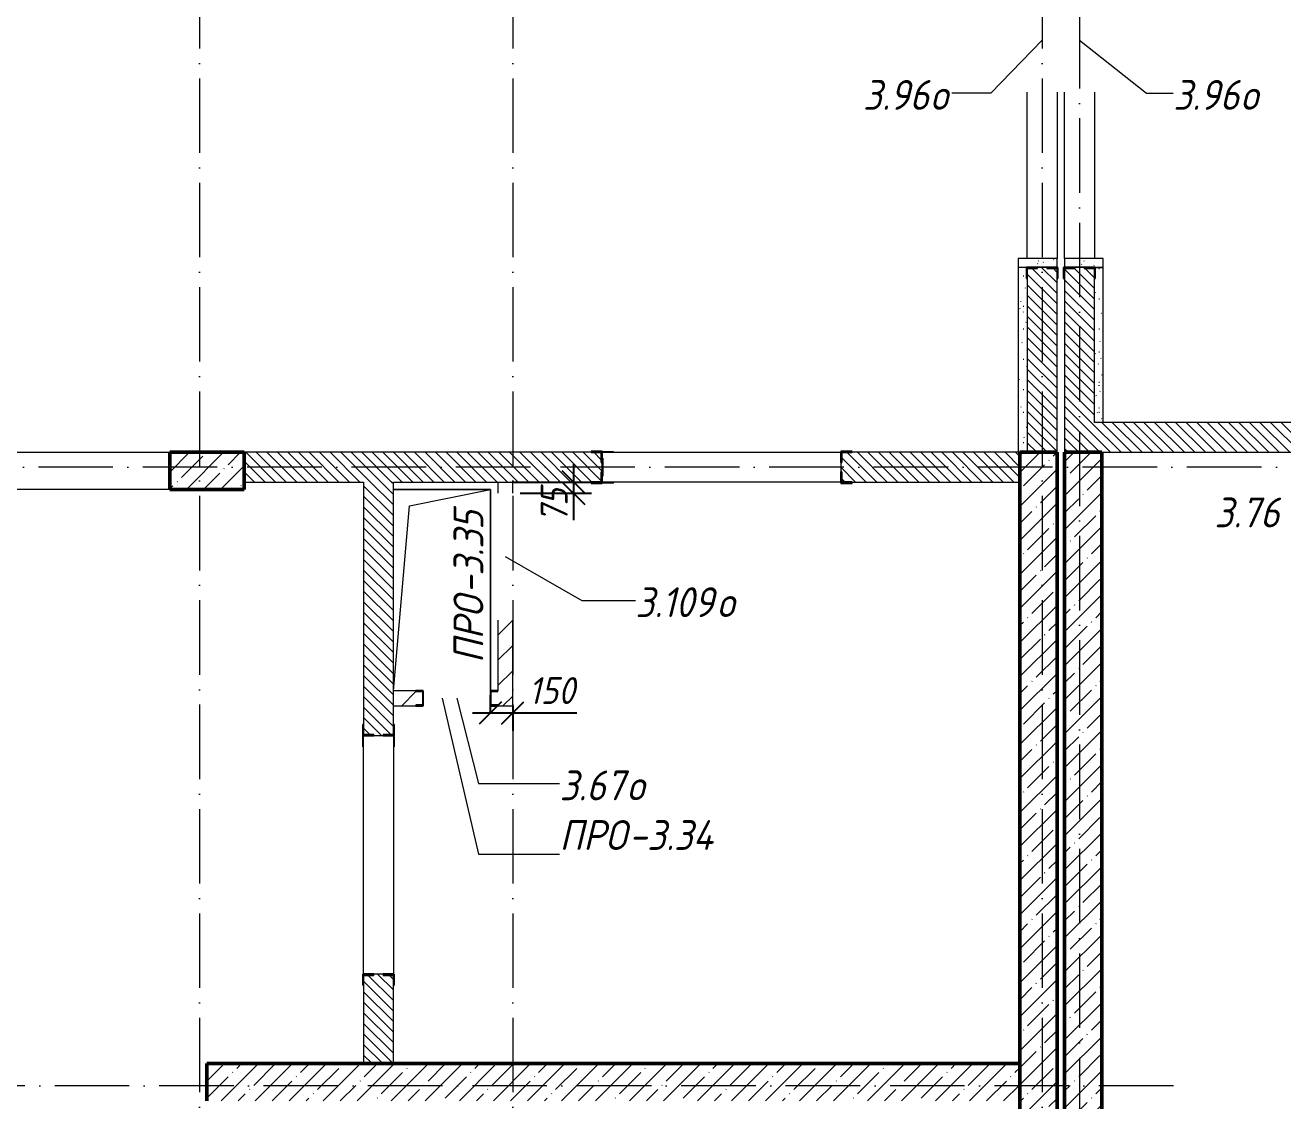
# Model space of a CAD drawing. Header units: millimetres. Extents: x -401725 to 250493, y 305116 to 802890.
# Drawn here: x 212466 to 220899, y 382373 to 389588 of the extents above; entities that cross this region are included whole.
import ezdxf

# ---------------------------------------------------------------- set-up
doc = ezdxf.new("R2010")
doc.units = ezdxf.units.MM
doc.linetypes.add('50_200_ШТРИХ_1Т_ш5_п1_п1_', pattern=[700, 500, -100, 0, -100])
for name, color, linetype, lineweight in [('A-____-____-DIMS', 7, 'Continuous', 9), ('A-FLOR-____-OTLN', 7, 'Continuous', 9), ('A-GENM-____-IDEN', 7, 'Continuous', 9), ('A-GENM-____-MCUT', 7, 'Continuous', 25), ('A-GENM-____-OTLN', 7, 'Continuous', 9), ('A-GENM-____-OTLN-1', 7, 'Continuous', 25), ('A-GLAZ-____-IDEN', 7, 'Continuous', 9), ('A-WALL-____-MCUT', 7, 'Continuous', 13), ('A-WALL-____-MCUT-2', 7, 'Continuous', 50), ('A-WALL-____-OTLN', 7, 'Continuous', 9), ('A-WALL-____-PATT-1', 7, 'Continuous', 9), ('A-WALL-FNSH-MCUT-1', 7, 'Continuous', 9), ('I-WALL-____-OTLN', 7, 'Continuous', 9), ('S-GRID-____-OTLN-1', 7, '50_200_ШТРИХ_1Т_ш5_п1_п1_', 9)]:
    doc.layers.add(name, color=color, linetype=linetype, lineweight=lineweight)
doc.layers.add('A-WALL-____-PATT-2', color=7, linetype='Continuous', lineweight=9, true_color=0x787878)
doc.styles.add('ISOCPEUR_I_10', font='isocpeui.ttf', dxfattribs={"width": 0.9, "height": 180})
doc.styles.add('ISOCPEUR_I_11', font='isocpeui.ttf', dxfattribs={"width": 0.9, "height": 200})
doc.dimstyles.new('ISO-1_8_0_9К_СРЕДНИЙ_Кладочные_3', dxfattribs={"dimscale": 304.8, "dimtxt": 179.276612, "dimasz": 0.492126, "dimexe": 0.393701, "dimexo": 0, "dimgap": 0, "dimtad": 1, "dimdec": 3, "dimrnd": 0.001, "dimdsep": 46, "dimtxsty": 'ISOCPEUR_I_10', "dimblk1": 'OBLIQUE', "dimblk2": 'OBLIQUE', "dimsah": 1, "dimcen": 0.09, "dimdle": 0.393701, "dimazin": 0, "dimtfac": 1, "dimtdec": 4, "dimtix": 1, "dimtmove": 0, "dimatfit": 3, "dimfxl": 1, "dimtvp": 1, "dimtolj": 1, "dimtzin": 0, "dimarcsym": 2})
pattern_1 = [(135, (144685.44, 323542.244), (-35.35534, -35.35534), [])]
pattern_2 = [(45, (144685.44, 323542.24), (-84.85281, 84.85281), [])]
pattern_3 = [(45, (144685.44, 323542.24), (-114.04925, 114.04925), []), (45, (144799.49, 323542.24), (-114.04925, 114.04925), [201.612, -40.322, 3.353, -36.97])]
pattern_4 = [(0, (144685.44, 323542.244), (203.2, 50.8), [3.353, -149.047, 3.353, -149.047, -812.8]), (0, (144685.44, 323542.244), (203.2, 50.8), [-304.8, 3.353, -301.447, 3.353, -149.047, -355.6]), (0, (144685.44, 323542.244), (203.2, 50.8), [-762, 3.353, -98.247, 3.353, -250.647]), (120, (144761.64, 323567.644), (-145.59409, 150.576362), [3.353, -149.047, 3.353, -149.047, -812.8]), (120, (144761.64, 323567.644), (-145.59409, 150.576362), [-304.8, 3.353, -301.447, 3.353, -149.047, -355.6]), (120, (144761.64, 323567.644), (-145.59409, 150.576362), [-762, 3.353, -98.247, 3.353, -250.647]), (240, (144787.04, 323669.244), (-57.60591, -201.376362), [3.353, -149.047, 3.353, -149.047, -812.8]), (240, (144787.04, 323669.244), (-57.60591, -201.376362), [-304.8, 3.353, -301.447, 3.353, -149.047, -355.6]), (240, (144787.04, 323669.244), (-57.60591, -201.376362), [-762, 3.353, -98.247, 3.353, -250.647])]

# ---------------------------------------------------------------- blocks, each defined once
blk = doc.blocks.new('Фахверк_СКБ_Уголок - 200_3550-28267367-АР1_План отверстий 3 этажа в осях 1-64_Ю-ЯЯ')
at = {"layer": 'A-GENM-____-MCUT'}
for p, q in [((200, 156), (125, 156)), ((125, 156), (125, 81)), ((131, 81), (131, 150)), ((131, 150), (200, 150)), ((200, 150), (200, 156)), ((125, 81), (131, 81)), ((131, 19), (125, 19)), ((125, 19), (125, -56)), ((131, -50), (131, 19)), ((125, -56), (200, -56)), ((200, -50), (131, -50)), ((200, -56), (200, -50))]:
    blk.add_line(p, q, dxfattribs=at)
blk = doc.blocks.new('154_Стойка_СКБ_Уголок - СМ-2180_200-28268025-АР1_План отверстий 3 этажа в осях 1-64_Ю-ЯЯ')
at = {"layer": 'A-GENM-____-MCUT'}
for p, q in [((125, 156), (125, 81)), ((200, 156), (125, 156)), ((131, 81), (131, 150)), ((131, 150), (200, 150)), ((200, 150), (200, 156)), ((125, 81), (131, 81)), ((131, 19), (125, 19)), ((125, 19), (125, -56)), ((131, -50), (131, 19)), ((125, -56), (200, -56)), ((200, -50), (131, -50)), ((200, -56), (200, -50))]:
    blk.add_line(p, q, dxfattribs=at)
blk = doc.blocks.new('Стойка_Влож_Полоса боковая - Полоса-28213942-АР1_План отверстий 3 этажа в осях 1-64_Ю-ЯЯ')
at = {"layer": 'A-GENM-____-OTLN'}
for p, q in [((-5, 60), (0, 60)), ((-5, -60), (-5, 60)), ((0, -60), (-5, -60))]:
    blk.add_line(p, q, dxfattribs=at)
blk = doc.blocks.new('Стойка_Влож_Уголок_Опорный - Уголок-28213941-АР1_План отверстий 3 этажа в осях 1-64_Ю-ЯЯ')
at = {"layer": 'A-GENM-____-OTLN'}
for p, q in [((-212, -6), (-212, 0)), ((0, 0), (0, -6)), ((-212, -75), (-212, -6)), ((-212, -6), (-206, -6)), ((-212, -75), (-206, -75)), ((-6, -6), (0, -6)), ((-6, -75), (0, -75)), ((0, -6), (0, -75))]:
    blk.add_line(p, q, dxfattribs=at)
blk = doc.blocks.new('Фахверк_СКБ_Уголок - 200_3960-28268576-АР1_План отверстий 3 этажа в осях 1-64_Ю-ЯЯ')
at = {"layer": 'A-GENM-____-MCUT'}
for p, q in [((200, 156), (125, 156)), ((125, 156), (125, 81)), ((131, 81), (131, 150)), ((131, 150), (200, 150)), ((200, 150), (200, 156)), ((125, 81), (131, 81)), ((131, 19), (125, 19)), ((125, 19), (125, -56)), ((131, -50), (131, 19)), ((125, -56), (200, -56)), ((200, -50), (131, -50)), ((200, -56), (200, -50))]:
    blk.add_line(p, q, dxfattribs=at)
blk = doc.blocks.new('154_Стойка_СКБ_Уголок - СМ-2540_200-37126399-АР1_План отверстий 3 этажа в осях 1-64_Ю-ЯЯ')
at = {"layer": 'A-GENM-____-MCUT'}
for p, q in [((125, 156), (125, 81)), ((200, 156), (125, 156)), ((131, 81), (131, 150)), ((131, 150), (200, 150)), ((200, 150), (200, 156)), ((125, 81), (131, 81)), ((131, 19), (125, 19)), ((125, 19), (125, -56)), ((131, -50), (131, 19)), ((125, -56), (200, -56)), ((200, -50), (131, -50)), ((200, -56), (200, -50))]:
    blk.add_line(p, q, dxfattribs=at)
blk = doc.blocks.new('Стойка_Влож_Полоса боковая - Полоса-V164-АР1_План отверстий 3 этажа в осях 1-64_Ю-ЯЯ')
at = {"layer": 'A-GENM-____-OTLN'}
for p, q in [((-5, 60), (0, 60)), ((-5, -60), (-5, 60)), ((0, 31), (0, -31)), ((0, -60), (-5, -60))]:
    blk.add_line(p, q, dxfattribs=at)
blk = doc.blocks.new('АР_Перемычка - АР_Перемычка-37111637-АР1_План отверстий 3 этажа в осях 1-64_Ю-ЯЯ')
at = {"layer": 'A-GENM-____-OTLN'}
blk.add_line((-400, -100), (-392, -100), dxfattribs=at)
blk = doc.blocks.new('AR_Отверстие прямоугольное _в плите_ - AR_Отверстие прямоугольное _в плите_-V206-АР1_План отверстий 3 этажа в осях 1-64_Ю-ЯЯ')
at = {"layer": 'A-GENM-____-OTLN'}
for p, q in [((325, 675), (-325, 675)), ((-216.7, 566.7), (325, 675)), ((325, -675), (325, 675)), ((-325, -675), (-216.7, 566.7))]:
    blk.add_line(p, q, dxfattribs=at)
blk = doc.blocks.new('154_Фахверк_СКБ_Швеллер - Тип_100_3960_зеркало-36793856-АР1_План отверстий 3 этажа в осях 1-64_Ю-ЯЯ')
at = {"layer": 'A-GENM-____-MCUT'}
for p, q in [((175, 50), (125, 50)), ((125, 50), (125, -50)), ((128, 47), (175, 47)), ((128, -47), (128, 47)), ((175, 47), (175, 50)), ((125, -50), (175, -50)), ((175, -47), (128, -47)), ((175, -50), (175, -47))]:
    blk.add_line(p, q, dxfattribs=at)
blk = doc.blocks.new('154_Фахверк_СКБ_Швеллер - Тип_100_3960-28318856-АР1_План отверстий 3 этажа в осях 1-64_Ю-ЯЯ')
at = {"layer": 'A-GENM-____-MCUT'}
for p, q in [((175, 50), (125, 50)), ((125, 50), (125, -50)), ((128, 47), (175, 47)), ((128, -47), (128, 47)), ((175, 47), (175, 50)), ((125, -50), (175, -50)), ((175, -47), (128, -47)), ((175, -50), (175, -47))]:
    blk.add_line(p, q, dxfattribs=at)
blk = doc.blocks.new('_Oblique')
at = {"color": 0, "linetype": 'ByBlock', "lineweight": -2}
blk.add_line((-0.5, -0.5), (0.5, 0.5), dxfattribs=at)
blk = doc.blocks.new('*D9705')
at = {"layer": 'A-____-____-DIMS', "color": 0, "lineweight": -2, "transparency": 16777216}
for p, q in [((216143.1, 386643.3), (216143.1, 386448.3)), ((215735.4, 386523.3), (216263.1, 386523.3)), ((215785.4, 386448.3), (216263.1, 386448.3)), ((216143.1, 386448.3), (216143.1, 386267))]:
    blk.add_line(p, q, dxfattribs=at)
at = {"layer": 'Defpoints', "color": 0, "transparency": 16777216}
for p in [(215735.4, 386523.3), (215785.4, 386448.3), (216143.1, 386448.3)]:
    blk.add_point(p, dxfattribs=at)
at = {"layer": 'A-____-____-DIMS', "color": 0, "lineweight": -2, "transparency": 16777216, "xscale": 150, "yscale": 150, "zscale": 150}
for p, rotation in [((216143.1, 386523.3), 90), ((216143.1, 386448.3), 270)]:
    blk.add_blockref('_Oblique', p, dxfattribs=dict(at, rotation=rotation))
at = {"layer": 'A-____-____-DIMS', "color": 0, "transparency": 16777216, "insert": (215923.9, 386250.5), "char_height": 180, "width": 273.052, "attachment_point": 1, "rotation": 90, "line_spacing_factor": 1.149209, "style": 'ISOCPEUR_I_10'}
blk.add_mtext('\\A1;75', dxfattribs=at)
blk = doc.blocks.new('*D9616')
at = {"layer": 'A-____-____-DIMS', "color": 0, "lineweight": -2, "transparency": 16777216}
for p, q in [((215585.4, 384973.3), (215585.4, 385095.3)), ((215465.4, 384975.3), (215735.4, 384975.3)), ((215735.4, 385023.3), (215735.4, 384855.3)), ((215735.4, 384975.3), (216166, 384975.3))]:
    blk.add_line(p, q, dxfattribs=at)
at = {"layer": 'Defpoints', "color": 0, "transparency": 16777216}
for p in [(215585.4, 384973.3), (215735.4, 385023.3), (215735.4, 384975.3)]:
    blk.add_point(p, dxfattribs=at)
at = {"layer": 'A-____-____-DIMS', "color": 0, "lineweight": -2, "transparency": 16777216, "xscale": 150, "yscale": 150, "zscale": 150, "rotation": 180}
blk.add_blockref('_Oblique', (215585.4, 384975.3), dxfattribs=at)
at = {"layer": 'A-____-____-DIMS', "color": 0, "lineweight": -2, "transparency": 16777216, "xscale": 150, "yscale": 150, "zscale": 150}
blk.add_blockref('_Oblique', (215735.4, 384975.3), dxfattribs=at)
at = {"layer": 'A-____-____-DIMS', "color": 0, "transparency": 16777216, "insert": (215841.6, 385215.3), "char_height": 180, "width": 368.207, "attachment_point": 1, "line_spacing_factor": 1.149209, "style": 'ISOCPEUR_I_10'}
blk.add_mtext('\\A1;150', dxfattribs=at)

msp = doc.modelspace()

# ---------------------------------------------------------------- hatches: boundary and pattern name
at = {"layer": 'A-WALL-____-PATT-1'}
h = msp.add_hatch(dxfattribs=at)
h.set_pattern_fill('FP_9', color=256, style=0, pattern_type=2)
h.set_pattern_definition(pattern_1)
h.paths.add_polyline_path([(219385.4376, 386723.2863), (219385.4376, 387957.2863), (219316.4376, 387957.2863), (219316.4376, 387963.2863), (219254.4376, 387963.2863), (219254.4376, 387957.2863), (219185.4376, 387957.2863), (219185.4376, 386723.2863)], flags=0)
h.paths.add_polyline_path([(219316.4376, 390183.2863), (219316.4376, 390189.2863), (219385.4376, 390189.2863), (219385.4376, 390723.2863), (219185.4376, 390723.2863), (219185.4376, 390189.2863), (219254.4376, 390189.2863), (219254.4376, 390183.2863)], flags=0)
h = msp.add_hatch(dxfattribs=at)
h.set_pattern_fill('FP_9', color=256, style=0, pattern_type=2)
h.set_pattern_definition(pattern_1)
h.paths.add_polyline_path([(219635.4376, 386923.2863), (219635.4376, 387957.2863), (219566.4376, 387957.2863), (219566.4376, 387963.2863), (219504.4376, 387963.2863), (219504.4376, 387957.2863), (219435.4376, 387957.2863), (219435.4376, 386923.2863)], flags=0)
h.paths.add_polyline_path([(219566.4376, 390183.2863), (219566.4376, 390189.2863), (219635.4376, 390189.2863), (219635.4376, 390723.2863), (219435.4376, 390723.2863), (219435.4376, 390189.2863), (219504.4376, 390189.2863), (219504.4376, 390183.2863)], flags=0)
h = msp.add_hatch(dxfattribs=at)
h.set_pattern_fill('FP_9', color=256, style=0, pattern_type=2)
h.set_pattern_definition(pattern_1)
h.paths.add_polyline_path([(222185.4376, 386723.2863), (222185.4376, 386923.2863), (221895.4376, 386923.2863), (221895.4376, 386723.2863)], flags=0)
h.paths.add_polyline_path([(221395.4376, 386723.2863), (221395.4376, 386923.2863), (219435.4376, 386923.2863), (219435.4376, 386723.2863)], flags=0)
h = msp.add_hatch(dxfattribs=at)
h.set_pattern_fill('FP_12', color=256, style=0, pattern_type=2)
h.set_pattern_definition(pattern_3)
h.paths.add_polyline_path([(213935.4376, 386473.2863), (213935.4376, 386723.2863), (213435.4376, 386723.2863), (213435.4376, 386473.2863)], flags=0)
h.paths.add_polyline_path([(211835.4376, 386473.2863), (211835.0546, 386723.2863), (211635.4376, 386723.2863), (211635.4376, 386473.2863), (211835.0546, 386473.2863)], flags=0)
h = msp.add_hatch(dxfattribs=at)
h.set_pattern_fill('FP_9', color=256, style=0, pattern_type=2)
h.set_pattern_definition(pattern_1)
h.paths.add_polyline_path([(218904.9117, 386523.2863), (219135.4376, 386523.2863), (219135.4376, 386723.2863), (217941.4376, 386723.2863), (217941.4376, 386654.2863), (217935.4376, 386654.2863), (217935.4376, 386592.2863), (217941.4376, 386592.2863), (217941.4376, 386523.2863), (218010.4376, 386523.2863)], flags=0)
h.paths.add_polyline_path([(216260.4376, 386523.2863), (216329.4376, 386523.2863), (216329.4376, 386592.2863), (216335.4376, 386592.2863), (216335.4376, 386654.2863), (216329.4376, 386654.2863), (216329.4376, 386723.2863), (213935.4376, 386723.2863), (213935.4376, 386523.2863), (215369.9832, 386523.2863)], flags=0)
h = msp.add_hatch(dxfattribs=at)
h.set_pattern_fill('FP_12', color=256, style=0, pattern_type=2)
h.set_pattern_definition(pattern_3)
h.paths.add_polyline_path([(219135.4376, 378723.2863), (219385.4376, 378723.2863), (219385.4376, 386723.2863), (219135.4376, 386723.2863), (219135.4376, 379151.212)], flags=0)
h = msp.add_hatch(dxfattribs=at)
h.set_pattern_fill('FP_12', color=256, style=0, pattern_type=2)
h.set_pattern_definition(pattern_3)
h.paths.add_polyline_path([(219435.4376, 378673.2863), (219685.4376, 378673.2863), (219685.4376, 386723.2863), (219435.4376, 386723.2863), (219435.4376, 379151.212)], flags=0)
h = msp.add_hatch(dxfattribs=at)
h.set_pattern_fill('FP_9', color=256, style=0, pattern_type=2)
h.set_pattern_definition(pattern_1)
h.paths.add_polyline_path([(214804.4376, 382623.2863), (214935.4376, 382623.2863), (214935.4376, 383217.2863), (214866.4376, 383217.2863), (214866.4376, 383223.2863), (214804.4376, 383223.2863), (214804.4376, 383217.2863), (214735.4376, 383217.2863), (214735.4376, 382623.2863)], flags=0)
h.paths.add_polyline_path([(214804.4376, 384823.2863), (214866.4376, 384823.2863), (214866.4376, 384829.2863), (214935.4376, 384829.2863), (214935.4376, 386523.2863), (214735.4376, 386523.2863), (214735.4376, 384829.2863), (214804.4376, 384829.2863)], flags=0)
h = msp.add_hatch(dxfattribs=at)
h.set_pattern_fill('FP_7', color=256, style=0, pattern_type=2)
h.set_pattern_definition(pattern_2)
h.paths.add_polyline_path([(215635.4376, 385023.2863), (215735.4376, 385023.2863), (215735.4376, 385598.2863), (215635.4376, 385598.2863), (215635.4376, 385026.2863)], flags=0)
h.paths.add_polyline_path([(215735.4376, 386448.2863), (215735.4376, 386523.2863), (215635.4376, 386523.2863), (215635.4376, 386448.2863), (215730.0805, 386448.2863)], flags=0)
h = msp.add_hatch(dxfattribs=at)
h.set_pattern_fill('FP_7', color=256, style=0, pattern_type=2)
h.set_pattern_definition(pattern_2)
h.paths.add_polyline_path([(214935.4376, 385023.2863), (215085.4376, 385023.2863), (215085.4376, 385026.2863), (215132.4376, 385026.2863), (215132.4376, 385120.2863), (215085.4376, 385120.2863), (215085.4376, 385123.2863), (214935.4376, 385123.2863), (214935.4376, 385026.2863)], flags=0)
h.paths.add_polyline_path([(215635.4376, 385026.2863), (215635.4376, 385120.2863), (215588.4376, 385120.2863), (215588.4376, 385026.2863)], flags=0)
h = msp.add_hatch(dxfattribs=at)
h.set_pattern_fill('FP_12', color=256, style=0, pattern_type=2)
h.set_pattern_definition(pattern_3)
h.paths.add_polyline_path([(219135.4376, 382373.2863), (219135.4376, 382623.2863), (213685.4376, 382623.2863), (213685.4376, 382373.2863), (218904.9117, 382373.2863)], flags=0)
at = {"layer": 'A-WALL-____-PATT-2'}
h = msp.add_hatch(dxfattribs=at)
h.set_pattern_fill('FP_156', color=256, style=0, pattern_type=2)
h.set_pattern_definition(pattern_4)
h.paths.add_polyline_path([(219185.4376, 386723.2863), (219185.4376, 387888.2863), (219179.4376, 387888.2863), (219179.4376, 387963.2863), (219125.4376, 387963.2863), (219125.4376, 386723.2863)], flags=0)
h.paths.add_polyline_path([(219179.4376, 390183.2863), (219179.4376, 390258.2863), (219185.4376, 390258.2863), (219185.4376, 390723.2863), (219125.4376, 390723.2863), (219125.4376, 390183.2863)], flags=0)
h = msp.add_hatch(dxfattribs=at)
h.set_pattern_fill('FP_156', color=256, style=0, pattern_type=2)
h.set_pattern_definition(pattern_4)
h.paths.add_polyline_path([(219695.4376, 386923.2863), (219695.4376, 387963.2863), (219641.4376, 387963.2863), (219641.4376, 387888.2863), (219635.4376, 387888.2863), (219635.4376, 386923.2863)], flags=0)
h.paths.add_polyline_path([(219695.4376, 390183.2863), (219695.4376, 390723.2863), (219635.4376, 390723.2863), (219635.4376, 390258.2863), (219641.4376, 390258.2863), (219641.4376, 390183.2863)], flags=0)
h = msp.add_hatch(dxfattribs=at)
h.set_pattern_fill('FP_156', color=256, style=0, pattern_type=2)
h.set_pattern_definition(pattern_4)
h.paths.add_polyline_path([(219345.4376, 387963.2863), (219385.4376, 387963.2863), (219385.4376, 388023.2863), (219125.4376, 388023.2863), (219125.4376, 387963.2863), (219225.4376, 387963.2863), (219225.4376, 387968.2863), (219345.4376, 387968.2863)], flags=0)
h = msp.add_hatch(dxfattribs=at)
h.set_pattern_fill('FP_156', color=256, style=0, pattern_type=2)
h.set_pattern_definition(pattern_4)
h.paths.add_polyline_path([(219435.4376, 387963.2863), (219475.4376, 387963.2863), (219475.4376, 387968.2863), (219595.4376, 387968.2863), (219595.4376, 387963.2863), (219695.4376, 387963.2863), (219695.4376, 388023.2863), (219435.4376, 388023.2863)], flags=0)

# ---------------------------------------------------------------- linework, layer by layer
at = {"layer": 'A-FLOR-____-OTLN'}
for p, q in [((214935.4376, 386473.2863), (215585.4376, 386473.2863)), ((215585.4376, 386473.2863), (215585.4376, 385123.2863))]:
    msp.add_line(p, q, dxfattribs=at)
at = {"layer": 'A-GENM-____-IDEN'}
for p, q in [((215261.9394, 385073.2863), (215507.1575, 384028.8725)), ((215507.1575, 384028.8725), (216049.467, 384028.8725))]:
    msp.add_line(p, q, dxfattribs=at)
at = {"layer": 'A-GLAZ-____-IDEN'}
for p, q in [((219285.4376, 389488.2863), (218940.2236, 389132.8097)), ((219535.4376, 389488.2863), (219984.9107, 389132.8097)), ((218940.2236, 389132.8097), (218679.6783, 389132.8097)), ((219984.9107, 389132.8097), (220164.5353, 389132.8097)), ((215685.4376, 386023.2863), (216198.8605, 385730.3364)), ((216198.8605, 385730.3364), (216558.2334, 385730.3364)), ((215360.4376, 385073.2863), (215507.1575, 384501.5182)), ((215507.1575, 384501.5182), (216049.467, 384501.5182))]:
    msp.add_line(p, q, dxfattribs=at)
at = {"layer": 'A-WALL-____-MCUT'}
for p, q in [((219185.4376, 387888.2863), (219185.4376, 386723.2863)), ((219385.4376, 386723.2863), (219385.4376, 387888.2863)), ((219435.4376, 387888.2863), (219435.4376, 386723.2863)), ((219635.4376, 386923.2863), (219635.4376, 387888.2863)), ((221395.4376, 386923.2863), (219635.4376, 386923.2863)), ((216260.4376, 386723.2863), (213935.4376, 386723.2863)), ((216335.4376, 386592.2863), (216335.4376, 386654.2863)), ((217935.4376, 386654.2863), (217935.4376, 386592.2863)), ((219135.4376, 386723.2863), (218010.4376, 386723.2863)), ((219135.4376, 386723.2863), (219135.4376, 386723.2863)), ((219435.4376, 386723.2863), (221395.4376, 386723.2863)), ((213935.4376, 386523.2863), (214735.4376, 386523.2863)), ((214735.4376, 386523.2863), (214735.4376, 384898.2863)), ((214935.4376, 386523.2863), (216260.4376, 386523.2863)), ((214935.4376, 384898.2863), (214935.4376, 386523.2863)), ((218010.4376, 386523.2863), (219135.4376, 386523.2863)), ((214804.4376, 384823.2863), (214866.4376, 384823.2863)), ((214866.4376, 383223.2863), (214804.4376, 383223.2863)), ((214735.4376, 383148.2863), (214735.4376, 382623.2863)), ((214935.4376, 382623.2863), (214935.4376, 383148.2863))]:
    msp.add_line(p, q, dxfattribs=at)
at = {"layer": 'A-WALL-____-MCUT-2'}
for p, q in [((213935.4376, 386723.2863), (213435.4376, 386723.2863)), ((213435.4376, 386723.2863), (213435.4376, 386473.2863)), ((213935.4376, 386473.2863), (213935.4376, 386723.2863)), ((219135.4376, 386723.2863), (219135.4376, 378723.2863)), ((219385.4376, 386723.2863), (219135.4376, 386723.2863)), ((219385.4376, 378723.2863), (219385.4376, 386723.2863)), ((219435.4376, 386723.2863), (219435.4376, 378673.2863)), ((219685.4376, 386723.2863), (219435.4376, 386723.2863)), ((219685.4376, 378673.2863), (219685.4376, 386723.2863)), ((213435.4376, 386473.2863), (213935.4376, 386473.2863)), ((219135.4376, 382623.2863), (213685.4376, 382623.2863)), ((213685.4376, 382623.2863), (213685.4376, 382373.2863))]:
    msp.add_line(p, q, dxfattribs=at)
at = {"layer": 'A-WALL-____-OTLN'}
for p, q in [((211835.4376, 386723.2863), (213435.4376, 386723.2863)), ((213435.4376, 386473.2863), (211835.4376, 386473.2863))]:
    msp.add_line(p, q, dxfattribs=at)
at = {"layer": 'A-WALL-FNSH-MCUT-1'}
for p, q in [((219125.4376, 388023.2863), (219125.4376, 386723.2863)), ((219385.4376, 388023.2863), (219125.4376, 388023.2863)), ((219385.4376, 387963.2863), (219385.4376, 388023.2863)), ((219695.4376, 388023.2863), (219435.4376, 388023.2863)), ((219435.4376, 388023.2863), (219435.4376, 387963.2863)), ((219695.4376, 386923.2863), (219695.4376, 388023.2863)), ((219179.4376, 387963.2863), (219125.4376, 387963.2863)), ((219695.4376, 387963.2863), (219641.4376, 387963.2863)), ((219641.4376, 387963.2863), (219695.4376, 387963.2863)), ((219125.4376, 386723.2863), (219135.4376, 386723.2863)), ((215635.4376, 386523.2863), (215635.4376, 386448.2863)), ((215735.4376, 386448.2863), (215735.4376, 386523.2863)), ((215635.4376, 385598.2863), (215635.4376, 385123.2863)), ((215735.4376, 385023.2863), (215735.4376, 385598.2863)), ((215085.4376, 385123.2863), (214935.4376, 385123.2863)), ((214935.4376, 385023.2863), (215085.4376, 385023.2863)), ((215635.4376, 385023.2863), (215735.4376, 385023.2863))]:
    msp.add_line(p, q, dxfattribs=at)
at = {"layer": 'I-WALL-____-OTLN'}
for p, q in [((219185.4376, 388023.2863), (219185.4376, 389138.2863)), ((219385.4376, 389138.2863), (219385.4376, 388023.2863)), ((219435.4376, 388023.2863), (219435.4376, 389138.2863)), ((219635.4376, 389138.2863), (219635.4376, 388023.2863)), ((216335.4376, 386723.2863), (217935.4376, 386723.2863)), ((217935.4376, 386523.2863), (216335.4376, 386523.2863)), ((214735.4376, 383223.2863), (214735.4376, 384823.2863)), ((214935.4376, 384823.2863), (214935.4376, 383223.2863))]:
    msp.add_line(p, q, dxfattribs=at)
at = {"layer": 'S-GRID-____-OTLN-1'}
for p, q in [((213635.4376, 414435.0957), (213635.4376, 376433.8321)), ((215735.4376, 414435.0957), (215735.4376, 363523.2863)), ((219285.4376, 414435.0957), (219285.4376, 363813.4695)), ((219535.4376, 414166.8994), (219535.4376, 363523.2863)), ((248759.8442, 386623.2863), (140016.6674, 386623.2863)), ((220165.4781, 382473.2863), (140016.6674, 382473.2863))]:
    msp.add_line(p, q, dxfattribs=at)

# ---------------------------------------------------------------- block references
at = {"layer": 'A-GENM-____-OTLN'}
for name, p, rotation in [('Стойка_Влож_Полоса боковая - Полоса-V164-АР1_План отверстий 3 этажа в осях 1-64_Ю-ЯЯ', (219285.4376, 387963.2863), 269.9999999999998), ('Стойка_Влож_Полоса боковая - Полоса-V164-АР1_План отверстий 3 этажа в осях 1-64_Ю-ЯЯ', (219535.4376, 387963.2863), 270), ('АР_Перемычка - АР_Перемычка-37111637-АР1_План отверстий 3 этажа в осях 1-64_Ю-ЯЯ', (219285.4376, 387963.2863), 89.99999999999986), ('Стойка_Влож_Уголок_Опорный - Уголок-28213941-АР1_План отверстий 3 этажа в осях 1-64_Ю-ЯЯ', (216335.4376, 386729.2863), 89.99999999999955), ('Стойка_Влож_Полоса боковая - Полоса-28213942-АР1_План отверстий 3 этажа в осях 1-64_Ю-ЯЯ', (216335.4376, 386623.2863), 180)]:
    msp.add_blockref(name, p, dxfattribs=dict(at, rotation=rotation))
for name, p in [('AR_Отверстие прямоугольное _в плите_ - AR_Отверстие прямоугольное _в плите_-V206-АР1_План отверстий 3 этажа в осях 1-64_Ю-ЯЯ', (215260.4376, 385798.2863)), ('Стойка_Влож_Уголок_Опорный - Уголок-28213941-АР1_План отверстий 3 этажа в осях 1-64_Ю-ЯЯ', (214941.4376, 384823.2863))]:
    msp.add_blockref(name, p, dxfattribs=at)
at = {"layer": 'A-GENM-____-OTLN-1'}
for name, p, rotation in [('154_Стойка_СКБ_Уголок - СМ-2540_200-37126399-АР1_План отверстий 3 этажа в осях 1-64_Ю-ЯЯ', (219235.4376, 388088.2863), 269.9999999999998), ('154_Стойка_СКБ_Уголок - СМ-2540_200-37126399-АР1_План отверстий 3 этажа в осях 1-64_Ю-ЯЯ', (219485.4376, 388088.2863), 270), ('154_Стойка_СКБ_Уголок - СМ-2180_200-28268025-АР1_План отверстий 3 этажа в осях 1-64_Ю-ЯЯ', (216460.4376, 386673.2863), 180), ('154_Фахверк_СКБ_Швеллер - Тип_100_3960-28318856-АР1_План отверстий 3 этажа в осях 1-64_Ю-ЯЯ', (215260.4376, 385073.2863), 180), ('154_Стойка_СКБ_Уголок - СМ-2180_200-28268025-АР1_План отверстий 3 этажа в осях 1-64_Ю-ЯЯ', (214885.4376, 384698.2863), 89.9999999999999), ('Фахверк_СКБ_Уголок - 200_3960-28268576-АР1_План отверстий 3 этажа в осях 1-64_Ю-ЯЯ', (214785.4376, 383348.2863), 269.9999999999999)]:
    msp.add_blockref(name, p, dxfattribs=dict(at, rotation=rotation))
for name, p in [('Фахверк_СКБ_Уголок - 200_3550-28267367-АР1_План отверстий 3 этажа в осях 1-64_Ю-ЯЯ', (217810.4376, 386573.2863)), ('154_Фахверк_СКБ_Швеллер - Тип_100_3960_зеркало-36793856-АР1_План отверстий 3 этажа в осях 1-64_Ю-ЯЯ', (215460.4376, 385073.2863))]:
    msp.add_blockref(name, p, dxfattribs=at)

# ---------------------------------------------------------------- texts
at = {"layer": 'A-GENM-____-IDEN', "char_height": 200, "attachment_point": 1, "rotation": 90, "style": 'ISOCPEUR_I_11'}
for s, insert, width in [('-3.35', (215338.7185, 385774.0234), 707.088375), ('ПРО', (215338.7185, 385309.6796), 562.784625)]:
    msp.add_mtext(s, dxfattribs=dict(at, insert=insert, width=width))
at = {"layer": 'A-GENM-____-IDEN', "char_height": 200, "attachment_point": 1, "style": 'ISOCPEUR_I_11'}
for s, insert, width in [('ПРО', (216049.467, 384255.9887), 562.784625), ('-3.34', (216513.8108, 384255.9887), 735.949125)]:
    msp.add_mtext(s, dxfattribs=dict(at, insert=insert, width=width))
at = {"layer": 'A-GLAZ-____-IDEN', "char_height": 200, "attachment_point": 1, "style": 'ISOCPEUR_I_11'}
for s, insert, width in [('3.96', (218084.2238, 389220.4243), 548.35425), ('3.96', (220164.5353, 389220.4243), 548.35425), ('\\fISOCPEUR|b0|i1|c204|p34|;\\W.9;о', (218536.6613, 389220.4243), 158.734125), ('\\fISOCPEUR|b0|i1|c204|p34|;\\W.9;о', (220616.9728, 389220.4243), 158.734125), ('3.76', (220440.8831, 386419.8874), 548.35425), ('3.109', (216558.2334, 385817.9509), 663.79725), ('\\fISOCPEUR|b0|i1|c204|p34|;\\W.9;о', (217105.9209, 385817.9509), 158.734125), ('3.67', (216049.467, 384589.1328), 548.35425), ('\\fISOCPEUR|b0|i1|c204|p34|;\\W.9;о', (216501.9045, 384589.1328), 158.734125)]:
    msp.add_mtext(s, dxfattribs=dict(at, insert=insert, width=width))

# ---------------------------------------------------------------- dimensions: what is measured, and where the dimension line sits
at = {"layer": 'A-____-____-DIMS'}
dim = msp.add_linear_dim(base=(216143.1259, 386448.2863), p1=(215735.4376, 386523.2863), p2=(215785.4376, 386448.2863), angle=90, dimstyle='ISO-1_8_0_9К_СРЕДНИЙ_Кладочные_3', override={"dimpost": '<>', "dimfxl": 90.138782}, dxfattribs=at)
dim.commit()
dim.dimension.update_dxf_attribs({"geometry": '*D9705', "text_midpoint": (216043.9009, 386266.9902), "dimtype": 160, "text_rotation": 90})
dim = msp.add_linear_dim(base=(215735.4376, 384975.2506), p1=(215585.4376, 384973.2863), p2=(215735.4376, 385023.2863), dimstyle='ISO-1_8_0_9К_СРЕДНИЙ_Кладочные_3', override={"dimpost": '<>', "dimfxl": 158.113883}, dxfattribs=at)
dim.commit()
dim.dimension.update_dxf_attribs({"geometry": '*D9616', "text_midpoint": (216025.7149, 384975.2506), "dimtype": 160})

doc.saveas('drawing.dxf')
